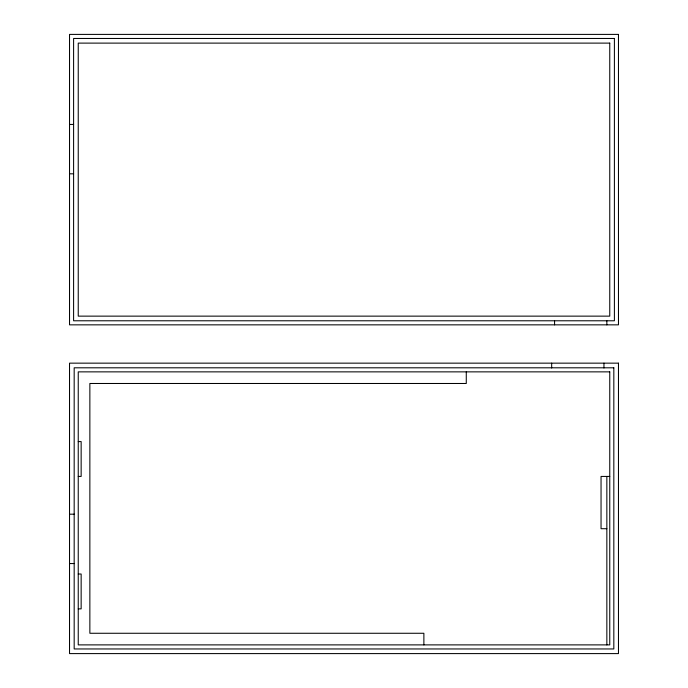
<?xml version="1.0" encoding="UTF-8"?>
<svg xmlns="http://www.w3.org/2000/svg" width="688" height="688" viewBox="0 0 688 688"><rect width="100%" height="100%" fill="white"/><g stroke="black" fill="none" stroke-linecap="round" stroke-linejoin="round"><path stroke-width="1.03" d="M69.531 124.442L73.599 124.442M69.531 173.815L73.599 173.815M78.243 441.576L81.15 441.576L81.15 476.431L78.243 476.431M609.757 476.431L601.045 476.431L601.045 528.711L606.85 528.711M69.531 514.185L74.373 514.185M69.531 563.558L74.373 563.558M78.243 574.016L81.15 574.016L81.15 608.871L78.243 608.871M606.85 320.78L606.85 324.848M606.85 476.431L606.85 644.888M603.952 363.152L603.952 367.994M554.571 320.78L554.571 324.848M551.673 363.152L551.673 367.994M466.275 371.864L466.275 383.483L89.861 383.483L89.861 633.27L423.877 633.27L423.877 644.888M618.469 34.4L69.531 34.4L69.531 324.848L618.469 324.848L618.469 34.4M614.401 38.468L73.599 38.468L73.599 320.78L614.401 320.78L614.401 38.468M609.757 43.112L78.243 43.112L78.243 316.136L609.757 316.136L609.757 43.112M618.469 363.152L69.531 363.152L69.531 653.6L618.469 653.6L618.469 363.152M613.825 367.805L74.175 367.805L74.175 648.956L613.825 648.956L613.825 367.805M609.757 371.864L78.243 371.864L78.243 644.888L609.757 644.888L609.757 371.864"/></g></svg>
